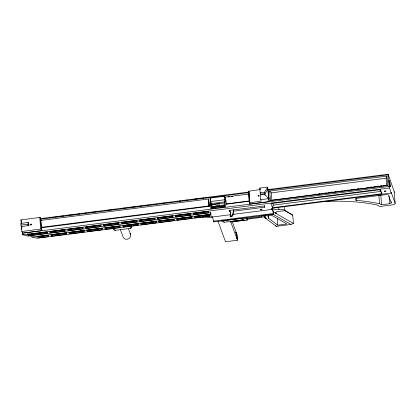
<?xml version="1.0" encoding="UTF-8"?>
<svg xmlns="http://www.w3.org/2000/svg" width="416" height="416" viewBox="0 0 416 416"><rect width="100%" height="100%" fill="white"/><g stroke="black" fill="none" stroke-linecap="round" stroke-linejoin="round"><path stroke-width="0.62" d="M258.253 196.201L258.861 195.666L259.267 196.191M211.853 207.745L211.723 204.901L211.936 205.478M29.905 235.7L32.032 237.016L210.943 214.178L210.486 212.441L210.725 213.002M284.549 206.32L284.856 210.137A6.531 2.678 -4.6 0 0 278.923 209.518A6.531 2.678 -4.6 0 1 272.277 208.473L273.598 212.087L273.603 214.24L213.762 221.879L213.871 221.104M244.894 220.293L230.552 221.972M273.603 214.24L273.338 213.517A7.956 0.822 82.7 0 0 271.84 209.425L271.445 208.343L391.118 193.066L389.002 186.425L388.154 174.226L268.351 189.524M391.118 193.066L391.206 192.447L395.169 203.273A3.032 1.243 -4.6 0 1 392.616 204.859L379.902 206.482L376.995 204.963A99.216 40.669 -4.6 0 0 321.365 201.77M210.943 208.603L211.203 207.6L225.269 205.806L225.004 206.809L210.943 208.603L210.444 202.4L211.281 204.688L211.437 206.617L210.449 204.35M272.464 207.709L270.967 203.616L380.468 189.639L381.966 193.731L272.464 207.709L273.328 205.145L272.563 203.06M387.717 185.479L386.74 185.37L386.162 178.204L386.963 176.103L269.682 191.074L270.436 200.45L387.717 185.479L386.963 176.103M48.287 235.279L39.827 236.548L38.173 236.241M83.002 227.448L68.723 229.455C67.428 228.769 67.74 230.823 68.817 230.558L82.576 228.8C83.606 228.826 82.883 227.146 82.092 227.479L68.177 229.263L68.125 230.396M84.188 230.698L69.914 232.705C68.64 231.972 68.905 234.062 70.002 233.808L83.767 232.05C84.796 232.076 84.074 230.391 83.283 230.729L69.368 232.513L69.316 233.646M102.138 228.405L87.864 230.412C86.762 229.809 86.928 231.826 87.953 231.514L101.717 229.762C102.747 229.788 102.024 228.103 101.234 228.436L87.318 230.22L86.96 230.443L87.266 231.353M155.995 221.53L141.721 223.538C140.421 222.851 140.733 224.905 141.809 224.64L155.724 222.856L156.083 222.633L155.99 221.463M191.896 216.944L177.622 218.956C176.342 218.223 176.613 220.314 177.71 220.059L191.625 218.275L191.984 218.052L191.896 216.882M260.192 192.759L264.566 192.202L267.337 187.668L267.296 187.117L259.813 188.074L260.192 192.759L260.723 194.204L265.091 193.643L267.868 189.114L267.337 187.668M100.911 225.222L86.679 227.167C85.576 226.564 85.738 228.576 86.767 228.27L100.526 226.512C101.556 226.538 100.833 224.853 100.043 225.186L86.128 226.97L85.769 227.198L86.081 228.103M120.052 226.179L105.815 228.124C104.541 227.386 104.806 229.481 105.903 229.226L119.668 227.469C120.697 227.495 119.974 225.81 119.184 226.143L105.269 227.932L105.217 229.06M208.619 211.474L194.381 213.413C193.107 212.68 193.372 214.77 194.47 214.516L208.234 212.758C209.264 212.784 208.541 211.104 207.75 211.437L193.835 213.221L193.783 214.354M389.002 186.425L22.5 233.215L22.766 234.801L27.914 236.033L28.772 235.643M260.343 189.519L248.461 191.287L249.397 202.862L249.839 204.069L269.282 201.583L268.928 198.468M249.397 202.862L261.274 201.094L260.749 199.654L260.369 194.964L264.742 194.407L268.185 198.146L268.71 199.592L267.868 189.114M246.99 218.499L261.414 216.658L263.458 215.389L263.905 215.332L264.259 216.294L262.73 217.246L246.87 219.268M118.789 222.992L104.629 224.874C103.35 224.141 103.62 226.231 104.718 225.976L118.477 224.219C119.506 224.245 118.784 222.56 117.993 222.893L104.078 224.682L104.031 225.81M136.739 220.698L122.58 222.581C121.3 221.848 121.571 223.938 122.668 223.683L136.583 221.9L136.942 221.676L136.854 220.506M137.93 223.948L123.765 225.831C122.491 225.098 122.756 227.188 123.859 226.933L137.769 225.15L138.133 224.926L138.039 223.756M275.449 225.706L276.422 226.346L290.971 224.489L293.405 223.413L292.734 215.145L285.017 210.564M156.686 204.064L156.972 203.991M192.587 199.477L194.126 199.248M270.436 200.45L386.74 185.37M49.114 217.771L50.518 217.584M85.02 213.19L86.367 213.008M120.921 208.603L122.325 208.416M28.907 234.026L30.555 234.328L46.587 232.284C47.434 231.457 47.59 233.407 46.675 233.386L30.488 235.446L27.56 234.692L46.192 232.06L46.831 232.164L47.185 233.069M50.175 232.684L50.086 231.582L64.142 229.772C64.927 229.45 65.655 231.119 64.626 231.093L50.861 232.851C49.774 233.111 49.494 231.026 50.773 231.748L65.047 229.674M51.366 235.934L51.277 234.832L65.728 233.241C66.576 232.414 66.732 234.369 65.816 234.343L52.052 236.101C51.262 236.434 50.539 234.749 51.568 234.775L65.489 233.007L65.972 233.126L66.326 234.026M48.376 236.319L48.022 235.414L47.538 235.3L36.826 236.912L39.754 237.661L47.866 236.636L48.376 236.382L48.287 235.217M139.974 221.286L139.844 220.126L154.294 218.535C155.142 217.708 155.298 219.658 154.383 219.638L140.618 221.39C139.833 221.712 139.105 220.043 140.135 220.069L154.055 218.301L154.539 218.416L154.892 219.32M157.882 218.936L157.794 217.833L172.245 216.242C173.092 215.415 173.248 217.365 172.333 217.344L158.569 219.102C157.778 219.435 157.056 217.75 158.085 217.776L172.006 216.008L172.489 216.122L172.843 217.027M175.833 216.642L175.744 215.54L190.195 213.949C191.043 213.122 191.199 215.077 190.284 215.051L176.519 216.809C175.729 217.142 175.006 215.457 176.036 215.483L189.956 213.715L190.445 213.834L190.793 214.734M159.073 222.186L158.985 221.083L173.43 219.492C174.283 218.665 174.439 220.615 173.524 220.594L159.76 222.352C158.969 222.685 158.246 221 159.276 221.026L173.196 219.258L173.68 219.372L174.034 220.277M194.974 217.604L194.886 216.502L209.336 214.906C210.184 214.084 210.34 216.034 209.425 216.008L195.66 217.766C194.87 218.098 194.147 216.419 195.177 216.445L209.097 214.677L209.581 214.791L209.934 215.691M21.226 223.616L20.93 219.892L39.775 217.485L40.461 217.651L41.101 220.688M40.331 218.629L248.383 192.072M42.578 218.598L43.831 218.436M52.395 217.344L53.648 217.183M55.526 216.944L57.398 216.705M58.651 216.544L59.904 216.388M61.781 216.143L63.476 216.003M68.468 215.29L70.346 215.051M71.599 214.89L73.476 214.651M75.353 214.412L76.601 214.256M78.478 214.011L79.732 213.855M88.197 212.774L89.456 212.612M91.354 212.368L93.246 212.129M94.51 211.968L96.408 211.723M97.666 211.562L99.242 211.396M104.374 210.709L105.622 210.548M107.5 210.309L109.377 210.07M110.63 209.908L112.502 209.669M114.379 209.43L115.632 209.269M124.202 208.177L125.45 208.016M127.327 207.776L128.58 207.615M130.458 207.376L132.33 207.137M133.583 206.981L135.398 206.872M140.275 206.123L141.523 205.967M143.4 205.728L145.278 205.483M146.531 205.327L148.408 205.088M150.285 204.849L151.533 204.688M160.103 203.596L161.351 203.434M163.228 203.195L164.481 203.034M166.358 202.795L167.606 202.634M169.484 202.394L171.184 202.254M176.176 201.542L177.429 201.38M179.306 201.141L180.554 200.98M182.432 200.741L184.309 200.502M185.562 200.346L187.439 200.101M195.38 199.087L197.257 198.848M199.134 198.609L200.382 198.453M202.259 198.214L203.512 198.052M205.39 197.813L206.95 197.647M40.248 219.253L248.94 192.608M268.263 190.143L388.071 174.85M210.444 202.4L210.101 198.125L224.162 196.331L224.468 198.037M40.638 220.438L208.348 199.025L208.801 200.798L209.248 206.31L41.371 227.812M249.288 201.198L226.138 204.22L225.472 197.028L249.096 194.012M21.46 226.507L28.943 225.555A2.272 0.931 -4.6 0 1 28.413 224.11L28.278 222.456L20.8 223.413L21.861 231.473L22.459 233.095L41.902 230.615L40.742 220.017L41.002 220.74M228.134 197.002L229.414 196.841M231.327 196.596L232.606 196.435M247.931 194.475L249.205 194.314M269.682 191.074L271.274 192.868L386.162 178.204M20.935 225.066L28.413 224.11M210.101 198.125L210.714 201.536L224.78 199.737M224.853 201.854L211.458 203.564L211.77 207.423L225.16 205.712M211.536 204.526L224.645 202.914M210.501 202.987L211.281 204.688M211.598 204.708L219.705 203.674M41.194 227.328L208.905 205.92L209.082 206.398L209.024 205.712L209.248 206.31M226.023 203.923L249.652 200.907M260.749 199.654L268.226 198.697L269.282 201.583M225.425 204.766L211.754 206.638M212.378 206.56L214.25 206.32M215.498 206.159L217.989 205.842M21.861 231.473L40.711 229.065L41.397 229.232L41.902 230.615M315.38 194.194L316.67 194.028M318.599 193.783L319.888 193.617M321.823 193.372L323.112 193.206M325.042 192.962L326.331 192.795M328.266 192.551L329.555 192.384M331.49 192.14L332.779 191.974M334.708 191.724L335.998 191.563M337.932 191.313L339.222 191.152M341.156 190.902L342.441 190.741M344.375 190.492L345.665 190.33M347.599 190.081L348.889 189.914M350.818 189.67L352.108 189.504M354.042 189.259L355.332 189.093M357.266 188.848L358.55 188.682M366.928 187.611L368.217 187.45M370.152 187.2L372.086 186.956M374.02 186.706L375.305 186.545M377.239 186.295L378.529 186.134M380.463 185.884L381.753 185.723M383.682 185.474L384.972 185.307M389.267 188.011L22.766 234.801L22.578 232.471M30.207 234.411L46.925 232.274M50.138 231.863L64.927 229.975M68.141 229.564L82.935 227.677M86.148 227.266L100.937 225.378M103.511 225.051L118.945 223.08M122.158 222.669L136.947 220.782M140.161 220.371L154.95 218.483M158.168 218.072L172.957 216.185M175.526 215.857L190.96 213.886M193.534 213.559L208.322 211.671M27.914 236.033L210.418 212.732M273.328 205.145L380.437 191.474L381.966 193.731M233.303 211.198L264.753 207.184L264.612 205.426M38.735 236.475L47.112 235.409M50.981 234.915L66.451 232.939M70.32 232.445L76.118 231.702M77.407 231.54L83.21 230.797M87.079 230.303L89.008 230.058M90.298 229.892L101.904 228.41M106.413 227.838L118.659 226.273M123.172 225.696L134.774 224.214M136.063 224.052L137.998 223.803M141.866 223.309L147.67 222.57M148.954 222.404L154.757 221.666M158.626 221.172L173.451 219.279M177.965 218.702L190.211 217.136M194.719 216.564L206.326 215.082M207.615 214.916L210.189 214.588M38.844 236.714L47.861 235.565M51.085 235.154L66.539 233.178M69.113 232.851L83.928 230.958M87.147 230.547L101.962 228.66M105.18 228.249L119.995 226.356M123.214 225.945L138.024 224.052M141.248 223.642L156.057 221.754M158.636 221.421L174.091 219.45M177.31 219.04L191.48 217.23M194.698 216.819L210.158 214.843M32.032 237.016L37.18 238.248L211.604 215.982L212.004 217.064L230.662 214.682M232.591 214.438L271.84 209.425M113.36 228.186L113.797 229.393A1.212 1.097 -20.1 0 0 115.081 230.339L130.64 228.353A1.212 1.097 -20.1 0 0 131.747 227.1L131.648 225.867M230.142 216.164L231.639 215.972A9.724 8.814 -20.1 0 0 233.288 210.194L233.553 210.912A9.724 8.814 -20.1 0 1 231.899 216.694L230.407 216.887L230.142 216.164A7.883 7.145 -20.1 0 0 229.694 210.652L229.96 211.375A7.883 7.145 -20.1 0 1 230.641 213.122M212.004 217.064A7.956 0.822 82.7 0 1 213.502 221.156L273.338 213.517M267.42 214.895L264.956 215.212L266.24 218.722L264.67 217.636L263.786 215.228M268.653 214.739L272.969 214.188L290.971 224.489M222.586 220.308L223.584 220.683L241.836 218.353L242.798 219.066L243.37 220.631L247.26 220.132L246.745 217.438M242.798 219.066L246.688 218.566L247.26 220.132M221.598 220.49L221.66 221.312L224.156 222.248L242.408 219.918L243.37 220.631M243.422 219.851L230.313 221.525L230.532 222.123M231.8 221.811L234.302 221.494M235.55 221.333L240.542 220.693M241.795 220.537L243.667 220.298M391.227 202.769L388.409 195.068A1.82 0.744 -4.6 0 0 386.35 194.574L357.36 198.276A2.683 1.102 -4.6 0 0 355.108 199.352A2.683 1.102 -4.6 0 0 356.58 200.413A102.856 42.162 -4.6 0 1 373.682 202.566L379.548 203.689L381.592 204.755L389.693 203.72A1.82 0.744 -4.6 0 0 391.227 202.769L391.123 201.484M277.794 225.16L286.9 224L271.778 215.348L267.701 215.868L268.575 218.265L277.794 225.16L277.248 218.421M235.425 232.471L236.023 232.393L236.813 234.562L237.172 238.971L236.376 236.808M236.813 234.562L236.262 234.759M232.128 221.317L237.037 234.733L237.479 240.245L225.514 241.774L218.026 221.317M202.301 216.965L212.581 217.667M30.898 234.27L31.502 234.38M284.341 210.34L292.734 215.145M273.598 212.087L293.405 223.413M276.422 226.346L264.67 217.636L264.566 216.367M31.798 224.796L31.148 224.546L30.893 225.274M211.78 207.834L211.416 204.906L211.754 206.206M388.154 174.226L394.233 191.698L395.169 203.273M379.673 189.384L380.437 191.474M267.296 187.117L268.351 190.008L268.575 192.764L268.44 192.4M268.252 191.568L268.362 191.87M268.809 198.458L268.918 198.76M264.566 192.202L265.091 193.643M264.742 194.407L265.096 195.369M259.813 188.074L260.166 189.036M264.753 207.184L264.316 205.977L229.008 210.486L229.45 211.687L229.356 210.517M248.94 194.194L248.742 193.653L249.34 201.1M241.836 218.353L242.408 219.918M225.472 197.028L225.633 198.021M231.639 215.972L231.899 216.694M230.786 221.957L237.479 240.245M219.034 203.632L219.19 205.561M223.584 220.683L224.156 222.248M210.714 201.536L211.598 203.944M212.02 205.421L211.812 204.526M210.6 204.329L211.437 206.617M209.066 202.384L208.671 201.297L209.336 205.691M213.502 221.156L213.762 221.879M191.984 217.984L191.63 217.084L190.986 216.975L177.076 218.764L177.024 219.892M156.083 222.565L155.73 221.666L155.085 221.562L141.17 223.345L141.123 224.479M136.942 221.608L136.588 220.709L135.944 220.605L122.034 222.388L121.982 223.522M138.128 224.858L137.779 223.959L137.134 223.855L123.219 225.638L123.172 226.767M131.31 225.893L131.747 227.1M129.761 225.945L130.64 228.353M128.508 228.836L130.489 234.255M120.26 229.247L123.126 237.068A3.942 3.572 -20.1 0 0 128.56 238.784A3.942 3.572 -20.1 0 0 130.031 233.438M114.202 227.932L115.081 230.339M20.93 219.892L21.523 221.515M211.968 207.464L211.791 206.497M210.782 213.252L210.943 214.178M389.813 182.406L390.166 186.815L389.464 184.891L389.106 180.476L389.792 182.556L390.099 186.42L389.485 184.735L389.173 180.872M389.074 196.004L389.693 203.72M380.812 195.109L381.592 204.755M378.877 195.328L379.548 203.689M356.424 198.484L356.58 200.413M278.767 207.61L278.923 209.518M275.954 212.217L276.058 213.491A2.928 1.201 -4.6 0 1 278.086 211.515L284.071 210.751A1.004 0.411 -4.6 0 0 284.856 210.137M271.274 192.868L271.851 200.039M268.185 198.146L268.226 198.697M268.377 215.81L268.575 218.265M260.577 192.447L260.723 194.204M261.316 215.431L261.414 216.658M248.976 190.97L249.907 202.545M248.903 192.488L248.992 193.591M249.751 202.966L249.839 204.069M246.6 217.464L246.688 218.566M236.023 232.393L236.522 238.42M233.449 209.654L233.553 210.912M225.768 199.675L225.992 202.431M226.08 203.533L226.138 204.22M224.162 196.331L225.004 206.809M211.791 206.367L211.89 207.579M211.13 204.703L211.286 206.632M208.348 199.025L208.905 205.92M209.336 214.906L209.425 216.008M208.146 211.656L208.234 212.758M195.572 216.663L195.66 217.766M194.381 213.413L194.47 214.516M191.386 217.199L191.474 218.301M190.195 213.949L190.284 215.051M177.622 218.956L177.71 220.059M176.431 215.706L176.519 216.809M173.43 219.492L173.524 220.594M172.245 216.242L172.333 217.344M159.671 221.25L159.76 222.352M158.48 218L158.569 219.102M155.48 221.78L155.568 222.882M154.294 218.535L154.383 219.638M141.721 223.538L141.809 224.64M140.53 220.288L140.618 221.39M137.53 224.073L137.618 225.176M136.339 220.823L136.432 221.926M123.765 225.831L123.859 226.933M122.58 222.581L122.668 223.683M119.579 226.366L119.668 227.469M118.388 223.116L118.477 224.219M113.698 228.16L113.797 229.393M105.815 228.124L105.903 229.226M104.629 224.874L104.718 225.976M101.629 228.66L101.717 229.762M100.438 225.41L100.526 226.512M87.864 230.412L87.953 231.514M86.679 227.167L86.767 228.27M83.678 230.948L83.767 232.05M82.488 227.698L82.576 228.8M69.914 232.705L70.002 233.808M68.723 229.455L68.817 230.558M65.728 233.241L65.816 234.343M64.537 229.991L64.626 231.093M51.964 234.998L52.052 236.101M50.773 231.748L50.861 232.851M47.772 235.534L47.866 236.636M46.587 232.284L46.675 233.386M40.461 217.651L41.397 229.232M39.775 217.485L40.711 229.065M39.827 236.548L39.915 237.65M39.374 236.532L39.463 237.635M30.555 234.328L30.649 235.43M30.108 234.312L30.196 235.414M28.943 225.555L28.808 223.902A2.272 0.931 -4.6 0 1 28.033 223.668M27.706 233.74L27.794 234.842M21.767 226.273L21.856 227.375M21.294 222.503L21.393 223.74M21.611 226.028L21.845 229.325M230.667 215.951A7.883 7.145 -20.1 0 1 230.407 216.887M394.233 191.698A3.032 1.243 -4.6 0 1 394.176 192.187M27.872 222.716A2.272 0.931 -4.6 0 1 28.278 222.456M30.618 224.38C31.424 226.101 31.996 222.908 30.618 224.38M258.066 195.536C258.872 197.257 259.438 194.059 258.066 195.536M268.388 191.714L268.185 191.173L268.986 199.155L268.388 191.714M260.686 209.856A0.91 0.374 -4.6 0 0 262.127 209.503A0.91 0.374 -4.6 0 0 260.868 209.201A0.91 0.374 -4.6 0 0 260.686 209.856M384.566 191.526A0.91 0.374 -4.6 0 0 386.006 191.173A0.91 0.374 -4.6 0 0 384.748 190.871A0.91 0.374 -4.6 0 0 384.566 191.526"/></g></svg>
